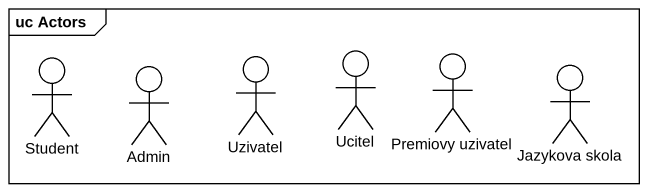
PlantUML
@startuml
mainframe uc Actors
actor Student
actor Admin
actor Uzivatel
actor Ucitel
actor "Premiovy uzivatel" as Premiovy_uzivatel
actor "Jazykova skola" as Jazykova_skola
@enduml
